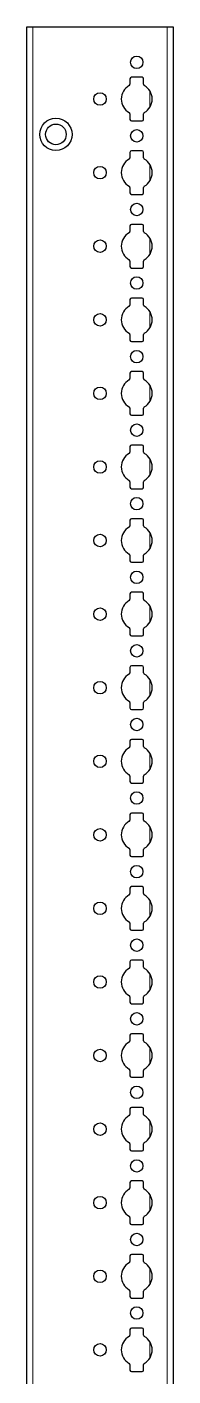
# Model space of a CAD drawing. Header units: millimetres. Extents: x -199 to 2580, y -1747 to 1507.
# Drawn here: x 2080.5 to 2130.2, y -411.2 to 47.2 of the extents above; entities that cross this region are included whole.
import ezdxf

# ---------------------------------------------------------------- set-up
doc = ezdxf.new("R2010")
doc.units = ezdxf.units.MM

msp = doc.modelspace()

# ---------------------------------------------------------------- linework, layer by layer
at = {"color": 7, "linetype": 'Continuous', "lineweight": 25}
for p, q in [((2080.47, -851.79), (2080.47, 47.21)), ((2080.47, 47.21), (2082.47, 47.21)), ((2082.47, 47.21), (2128.17, 47.21)), ((2128.17, 47.21), (2130.17, 47.21)), ((2130.17, 47.21), (2130.17, -851.79)), ((2115.52, 29.61), (2115.52, 27.73)), ((2119.62, 30.11), (2116.02, 30.11)), ((2120.12, 27.73), (2120.12, 29.61)), ((2115.52, 17.68), (2115.52, 15.81)), ((2116.02, 15.31), (2119.62, 15.31)), ((2120.12, 15.81), (2120.12, 17.68)), ((2115.52, 4.61), (2115.52, 2.73)), ((2119.62, 5.11), (2116.02, 5.11)), ((2120.12, 2.73), (2120.12, 4.61)), ((2115.52, -7.32), (2115.52, -9.19)), ((2120.12, -9.19), (2120.12, -7.32)), ((2116.02, -9.69), (2119.62, -9.69)), ((2115.52, -20.39), (2115.52, -22.27)), ((2119.62, -19.89), (2116.02, -19.89)), ((2120.12, -22.27), (2120.12, -20.39)), ((2115.52, -32.32), (2115.52, -34.19)), ((2116.02, -34.69), (2119.62, -34.69)), ((2120.12, -34.19), (2120.12, -32.32)), ((2115.52, -45.39), (2115.52, -47.27)), ((2119.62, -44.89), (2116.02, -44.89)), ((2120.12, -47.27), (2120.12, -45.39)), ((2115.52, -57.32), (2115.52, -59.19)), ((2120.12, -59.19), (2120.12, -57.32)), ((2116.02, -59.69), (2119.62, -59.69)), ((2115.52, -70.39), (2115.52, -72.27)), ((2119.62, -69.89), (2116.02, -69.89)), ((2120.12, -72.27), (2120.12, -70.39)), ((2115.52, -82.32), (2115.52, -84.19)), ((2120.12, -84.19), (2120.12, -82.32)), ((2116.02, -84.69), (2119.62, -84.69)), ((2115.52, -95.39), (2115.52, -97.27)), ((2119.62, -94.89), (2116.02, -94.89)), ((2120.12, -97.27), (2120.12, -95.39)), ((2115.52, -107.32), (2115.52, -109.19)), ((2116.02, -109.69), (2119.62, -109.69)), ((2120.12, -109.19), (2120.12, -107.32)), ((2115.52, -120.39), (2115.52, -122.27)), ((2119.62, -119.89), (2116.02, -119.89)), ((2120.12, -122.27), (2120.12, -120.39)), ((2115.52, -132.32), (2115.52, -134.19)), ((2120.12, -134.19), (2120.12, -132.32)), ((2116.02, -134.69), (2119.62, -134.69)), ((2115.52, -145.39), (2115.52, -147.27)), ((2119.62, -144.89), (2116.02, -144.89)), ((2120.12, -147.27), (2120.12, -145.39)), ((2115.52, -157.32), (2115.52, -159.19)), ((2116.02, -159.69), (2119.62, -159.69)), ((2120.12, -159.19), (2120.12, -157.32)), ((2115.52, -170.39), (2115.52, -172.27)), ((2119.62, -169.89), (2116.02, -169.89)), ((2120.12, -172.27), (2120.12, -170.39)), ((2115.52, -182.32), (2115.52, -184.19)), ((2120.12, -184.19), (2120.12, -182.32)), ((2116.02, -184.69), (2119.62, -184.69)), ((2115.52, -195.39), (2115.52, -197.27)), ((2119.62, -194.89), (2116.02, -194.89)), ((2120.12, -197.27), (2120.12, -195.39)), ((2115.52, -207.32), (2115.52, -209.19)), ((2116.02, -209.69), (2119.62, -209.69)), ((2120.12, -209.19), (2120.12, -207.32)), ((2119.62, -219.89), (2116.02, -219.89)), ((2115.52, -220.39), (2115.52, -222.27)), ((2120.12, -222.27), (2120.12, -220.39)), ((2115.52, -232.32), (2115.52, -234.19)), ((2120.12, -234.19), (2120.12, -232.32)), ((2116.02, -234.69), (2119.62, -234.69)), ((2115.52, -245.39), (2115.52, -247.27)), ((2119.62, -244.89), (2116.02, -244.89)), ((2120.12, -247.27), (2120.12, -245.39)), ((2115.52, -257.32), (2115.52, -259.19)), ((2116.02, -259.69), (2119.62, -259.69)), ((2120.12, -259.19), (2120.12, -257.32)), ((2115.52, -270.39), (2115.52, -272.27)), ((2119.62, -269.89), (2116.02, -269.89)), ((2120.12, -272.27), (2120.12, -270.39)), ((2115.52, -282.32), (2115.52, -284.19)), ((2120.12, -284.19), (2120.12, -282.32)), ((2116.02, -284.69), (2119.62, -284.69)), ((2115.52, -295.39), (2115.52, -297.27)), ((2119.62, -294.89), (2116.02, -294.89)), ((2120.12, -297.27), (2120.12, -295.39)), ((2115.52, -307.32), (2115.52, -309.19)), ((2116.02, -309.69), (2119.62, -309.69)), ((2120.12, -309.19), (2120.12, -307.32)), ((2115.52, -320.39), (2115.52, -322.27)), ((2119.62, -319.89), (2116.02, -319.89)), ((2120.12, -322.27), (2120.12, -320.39)), ((2115.52, -332.32), (2115.52, -334.19)), ((2120.12, -334.19), (2120.12, -332.32)), ((2116.02, -334.69), (2119.62, -334.69)), ((2115.52, -345.39), (2115.52, -347.27)), ((2119.62, -344.89), (2116.02, -344.89)), ((2120.12, -347.27), (2120.12, -345.39)), ((2115.52, -357.32), (2115.52, -359.19)), ((2120.12, -359.19), (2120.12, -357.32)), ((2116.02, -359.69), (2119.62, -359.69)), ((2115.52, -370.39), (2115.52, -372.27)), ((2119.62, -369.89), (2116.02, -369.89)), ((2120.12, -372.27), (2120.12, -370.39)), ((2115.52, -382.32), (2115.52, -384.19)), ((2116.02, -384.69), (2119.62, -384.69)), ((2120.12, -384.19), (2120.12, -382.32)), ((2115.52, -395.39), (2115.52, -397.27)), ((2119.62, -394.89), (2116.02, -394.89)), ((2120.12, -397.27), (2120.12, -395.39)), ((2115.52, -407.32), (2115.52, -409.19)), ((2120.12, -409.19), (2120.12, -407.32)), ((2116.02, -409.69), (2119.62, -409.69))]:
    msp.add_line(p, q, dxfattribs=at)
at = {"color": 8, "linetype": 'Continuous', "lineweight": 18}
for p, q in [((2082.47, 47.21), (2082.47, -851.79)), ((2128.17, -851.79), (2128.17, 47.21)), ((2122.32, 20), (2122.32, 25.41)), ((2122.32, -5), (2122.32, 0.41)), ((2122.32, -30), (2122.32, -24.59)), ((2122.32, -55), (2122.32, -49.59)), ((2122.32, -80), (2122.32, -74.59)), ((2122.32, -105), (2122.32, -99.59)), ((2122.32, -130), (2122.32, -124.59)), ((2122.32, -155), (2122.32, -149.59)), ((2122.32, -180), (2122.32, -174.59)), ((2122.32, -205), (2122.32, -199.59)), ((2122.32, -230), (2122.32, -224.59)), ((2122.32, -255), (2122.32, -249.59)), ((2122.32, -280), (2122.32, -274.59)), ((2122.32, -305), (2122.32, -299.59)), ((2122.32, -330), (2122.32, -324.59)), ((2122.32, -355), (2122.32, -349.59)), ((2122.32, -380), (2122.32, -374.59)), ((2122.32, -405), (2122.32, -399.59))]:
    msp.add_line(p, q, dxfattribs=at)
at = {"color": 7, "linetype": 'Continuous', "lineweight": 25}
for centre, radius in [((2117.82, 35.21), 2.12), ((2105.32, 22.71), 2.12), ((2090.32, 10.71), 5.5), ((2090.32, 10.71), 3.5), ((2117.82, 10.21), 2.12), ((2105.32, -2.29), 2.12), ((2117.82, -14.79), 2.12), ((2105.32, -27.29), 2.12), ((2117.82, -39.79), 2.12), ((2105.32, -52.29), 2.12), ((2117.82, -64.79), 2.12), ((2105.32, -77.29), 2.12), ((2117.82, -89.79), 2.12), ((2105.32, -102.29), 2.12), ((2117.82, -114.79), 2.12), ((2105.32, -127.29), 2.12), ((2117.82, -139.79), 2.12), ((2105.32, -152.29), 2.12), ((2117.82, -164.79), 2.12), ((2105.32, -177.29), 2.12), ((2117.82, -189.79), 2.12), ((2105.32, -202.29), 2.12), ((2117.82, -214.79), 2.12), ((2105.32, -227.29), 2.12), ((2117.82, -239.79), 2.12), ((2105.32, -252.29), 2.12), ((2117.82, -264.79), 2.12), ((2105.32, -277.29), 2.12), ((2117.82, -289.79), 2.12), ((2105.32, -302.29), 2.12), ((2117.82, -314.79), 2.12), ((2105.32, -327.29), 2.12), ((2117.82, -339.79), 2.12), ((2105.32, -352.29), 2.12), ((2117.82, -364.79), 2.12), ((2105.32, -377.29), 2.12), ((2117.82, -389.79), 2.12), ((2105.32, -402.29), 2.13)]:
    msp.add_circle(centre, radius, dxfattribs=at)
for centre, radius, start, end in [((2115.02, 27.73), 0.5, 299.1407, 0), ((2116.02, 29.61), 0.5, 90, 180), ((2119.62, 29.61), 0.5, 0, 90), ((2120.62, 27.73), 0.5, 180, 240.8593), ((2117.82, 22.71), 5.25, 119.1407, 240.8593), ((2117.82, 22.71), 5.25, 299.1407, 60.8593), ((2115.02, 17.68), 0.5, 0, 60.8593), ((2116.02, 15.81), 0.5, 180, 270), ((2119.62, 15.81), 0.5, 270, 0), ((2120.62, 17.68), 0.5, 119.1407, 180), ((2116.02, 4.61), 0.5, 90, 180), ((2119.62, 4.61), 0.5, 0, 90), ((2117.82, -2.29), 5.25, 119.1407, 240.8593), ((2115.02, 2.73), 0.5, 299.1407, 0), ((2120.62, 2.73), 0.5, 180, 240.8593), ((2117.82, -2.29), 5.25, 299.1407, 60.8593), ((2115.02, -7.32), 0.5, 0, 60.8593), ((2120.62, -7.32), 0.5, 119.1407, 180), ((2116.02, -9.19), 0.5, 180, 270), ((2119.62, -9.19), 0.5, 270, 0), ((2117.82, -27.29), 5.25, 119.1407, 240.8593), ((2115.02, -22.27), 0.5, 299.1407, 0), ((2116.02, -20.39), 0.5, 90, 180), ((2119.62, -20.39), 0.5, 0, 90), ((2120.62, -22.27), 0.5, 180, 240.8593), ((2117.82, -27.29), 5.25, 299.1407, 60.8593), ((2115.02, -32.32), 0.5, 0, 60.8593), ((2120.62, -32.32), 0.5, 119.1407, 180), ((2116.02, -34.19), 0.5, 180, 270), ((2119.62, -34.19), 0.5, 270, 0), ((2116.02, -45.39), 0.5, 90, 180), ((2119.62, -45.39), 0.5, 0, 90), ((2117.82, -52.29), 5.25, 119.1407, 240.8593), ((2115.02, -47.27), 0.5, 299.1407, 0), ((2120.62, -47.27), 0.5, 180, 240.8593), ((2117.82, -52.29), 5.25, 299.1407, 60.8593), ((2115.02, -57.32), 0.5, 0, 60.8593), ((2116.02, -59.19), 0.5, 180, 270), ((2119.62, -59.19), 0.5, 270, 0), ((2120.62, -57.32), 0.5, 119.1407, 180), ((2117.82, -77.29), 5.25, 119.1407, 240.8593), ((2115.02, -72.27), 0.5, 299.1407, 0), ((2116.02, -70.39), 0.5, 90, 180), ((2119.62, -70.39), 0.5, 0, 90), ((2120.62, -72.27), 0.5, 180, 240.8593), ((2117.82, -77.29), 5.25, 299.1407, 60.8593), ((2115.02, -82.32), 0.5, 0, 60.8593), ((2120.62, -82.32), 0.5, 119.1407, 180), ((2116.02, -84.19), 0.5, 180, 270), ((2119.62, -84.19), 0.5, 270, 0), ((2116.02, -95.39), 0.5, 90, 180), ((2119.62, -95.39), 0.5, 0, 90), ((2117.82, -102.29), 5.25, 119.1407, 240.8593), ((2115.02, -97.27), 0.5, 299.1407, 0), ((2120.62, -97.27), 0.5, 180, 240.8593), ((2117.82, -102.29), 5.25, 299.1407, 60.8593), ((2115.02, -107.32), 0.5, 0, 60.8593), ((2116.02, -109.19), 0.5, 180, 270), ((2119.62, -109.19), 0.5, 270, 0), ((2120.62, -107.32), 0.5, 119.1407, 180), ((2117.82, -127.29), 5.25, 119.1407, 240.8593), ((2115.02, -122.27), 0.5, 299.1407, 0), ((2116.02, -120.39), 0.5, 90, 180), ((2119.62, -120.39), 0.5, 0, 90), ((2120.62, -122.27), 0.5, 180, 240.8593), ((2117.82, -127.29), 5.25, 299.1407, 60.8593), ((2115.02, -132.32), 0.5, 0, 60.8593), ((2120.62, -132.32), 0.5, 119.1407, 180), ((2116.02, -134.19), 0.5, 180, 270), ((2119.62, -134.19), 0.5, 270, 0), ((2116.02, -145.39), 0.5, 90, 180), ((2119.62, -145.39), 0.5, 0, 90), ((2117.82, -152.29), 5.25, 119.1407, 240.8593), ((2115.02, -147.27), 0.5, 299.1407, 0), ((2120.62, -147.27), 0.5, 180, 240.8593), ((2117.82, -152.29), 5.25, 299.1407, 60.8593), ((2115.02, -157.32), 0.5, 0, 60.8593), ((2116.02, -159.19), 0.5, 180, 270), ((2119.62, -159.19), 0.5, 270, 0), ((2120.62, -157.32), 0.5, 119.1407, 180), ((2117.82, -177.29), 5.25, 119.1407, 240.8593), ((2115.02, -172.27), 0.5, 299.1407, 0), ((2116.02, -170.39), 0.5, 90, 180), ((2119.62, -170.39), 0.5, 0, 90), ((2120.62, -172.27), 0.5, 180, 240.8593), ((2117.82, -177.29), 5.25, 299.1407, 60.8593), ((2115.02, -182.32), 0.5, 0, 60.8593), ((2120.62, -182.32), 0.5, 119.1407, 180), ((2116.02, -184.19), 0.5, 180, 270), ((2119.62, -184.19), 0.5, 270, 0), ((2116.02, -195.39), 0.5, 90, 180), ((2119.62, -195.39), 0.5, 0, 90), ((2117.82, -202.29), 5.25, 119.1407, 240.8593), ((2115.02, -197.27), 0.5, 299.1407, 0), ((2120.62, -197.27), 0.5, 180, 240.8593), ((2117.82, -202.29), 5.25, 299.1407, 60.8593), ((2115.02, -207.32), 0.5, 0, 60.8593), ((2116.02, -209.19), 0.5, 180, 270), ((2119.62, -209.19), 0.5, 270, 0), ((2120.62, -207.32), 0.5, 119.1407, 180), ((2116.02, -220.39), 0.5, 90, 180), ((2119.62, -220.39), 0.5, 0, 90), ((2117.82, -227.29), 5.25, 119.1407, 240.8593), ((2115.02, -222.27), 0.5, 299.1407, 0), ((2120.62, -222.27), 0.5, 180, 240.8593), ((2117.82, -227.29), 5.25, 299.1407, 60.8593), ((2115.02, -232.32), 0.5, 0, 60.8593), ((2120.62, -232.32), 0.5, 119.1407, 180), ((2116.02, -234.19), 0.5, 180, 270), ((2119.62, -234.19), 0.5, 270, 0), ((2115.02, -247.27), 0.5, 299.1407, 0), ((2116.02, -245.39), 0.5, 90, 180), ((2119.62, -245.39), 0.5, 0, 90), ((2120.62, -247.27), 0.5, 180, 240.8593), ((2117.82, -252.29), 5.25, 119.1407, 240.8593), ((2117.82, -252.29), 5.25, 299.1407, 60.8593), ((2115.02, -257.32), 0.5, 0, 60.8593), ((2116.02, -259.19), 0.5, 180, 270), ((2119.62, -259.19), 0.5, 270, 0), ((2120.62, -257.32), 0.5, 119.1407, 180), ((2116.02, -270.39), 0.5, 90, 180), ((2119.62, -270.39), 0.5, 0, 90), ((2117.82, -277.29), 5.25, 119.1407, 240.8593), ((2115.02, -272.27), 0.5, 299.1407, 0), ((2120.62, -272.27), 0.5, 180, 240.8593), ((2117.82, -277.29), 5.25, 299.1407, 60.8593), ((2115.02, -282.32), 0.5, 0, 60.8593), ((2116.02, -284.19), 0.5, 180, 270), ((2119.62, -284.19), 0.5, 270, 0), ((2120.62, -282.32), 0.5, 119.1407, 180), ((2117.82, -302.29), 5.25, 119.1407, 240.8593), ((2115.02, -297.27), 0.5, 299.1407, 0), ((2116.02, -295.39), 0.5, 90, 180), ((2119.62, -295.39), 0.5, 0, 90), ((2120.62, -297.27), 0.5, 180, 240.8593), ((2117.82, -302.29), 5.25, 299.1407, 60.8593), ((2115.02, -307.32), 0.5, 0, 60.8593), ((2120.62, -307.32), 0.5, 119.1407, 180), ((2116.02, -309.19), 0.5, 180, 270), ((2119.62, -309.19), 0.5, 270, 0), ((2116.02, -320.39), 0.5, 90, 180), ((2119.62, -320.39), 0.5, 0, 90), ((2117.82, -327.29), 5.25, 119.1407, 240.8593), ((2115.02, -322.27), 0.5, 299.1407, 0), ((2120.62, -322.27), 0.5, 180, 240.8593), ((2117.82, -327.29), 5.25, 299.1407, 60.8593), ((2115.02, -332.32), 0.5, 0, 60.8593), ((2116.02, -334.19), 0.5, 180, 270), ((2119.62, -334.19), 0.5, 270, 0), ((2120.62, -332.32), 0.5, 119.1407, 180), ((2117.82, -352.29), 5.25, 119.1407, 240.8593), ((2115.02, -347.27), 0.5, 299.1407, 0), ((2116.02, -345.39), 0.5, 90, 180), ((2119.62, -345.39), 0.5, 0, 90), ((2120.62, -347.27), 0.5, 180, 240.8593), ((2117.82, -352.29), 5.25, 299.1407, 60.8593), ((2115.02, -357.32), 0.5, 0, 60.8593), ((2120.62, -357.32), 0.5, 119.1407, 180), ((2116.02, -359.19), 0.5, 180, 270), ((2119.62, -359.19), 0.5, 270, 0), ((2116.02, -370.39), 0.5, 90, 180), ((2119.62, -370.39), 0.5, 0, 90), ((2117.82, -377.29), 5.25, 119.1407, 240.8593), ((2115.02, -372.27), 0.5, 299.1407, 0), ((2120.62, -372.27), 0.5, 180, 240.8593), ((2117.82, -377.29), 5.25, 299.1407, 60.8593), ((2115.02, -382.32), 0.5, 0, 60.8593), ((2116.02, -384.19), 0.5, 180, 270), ((2119.62, -384.19), 0.5, 270, 0), ((2120.62, -382.32), 0.5, 119.1407, 180), ((2117.82, -402.29), 5.25, 119.1407, 240.8593), ((2115.02, -397.27), 0.5, 299.1407, 0), ((2116.02, -395.39), 0.5, 90, 180), ((2119.62, -395.39), 0.5, 0, 90), ((2120.62, -397.27), 0.5, 180, 240.8593), ((2117.82, -402.29), 5.25, 299.1407, 60.8593), ((2115.02, -407.32), 0.5, 0, 60.8593), ((2120.62, -407.32), 0.5, 119.1407, 180), ((2116.02, -409.19), 0.5, 180, 270), ((2119.62, -409.19), 0.5, 270, 0)]:
    msp.add_arc(centre, radius, start, end, dxfattribs=at)

doc.saveas('drawing.dxf')
